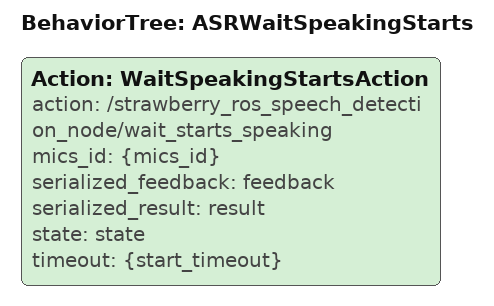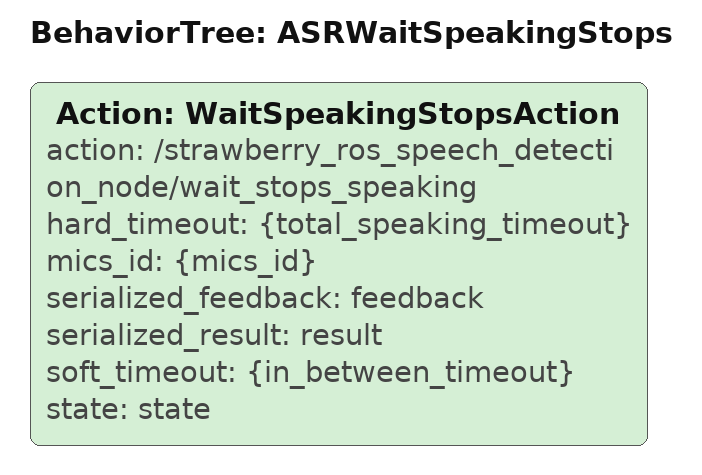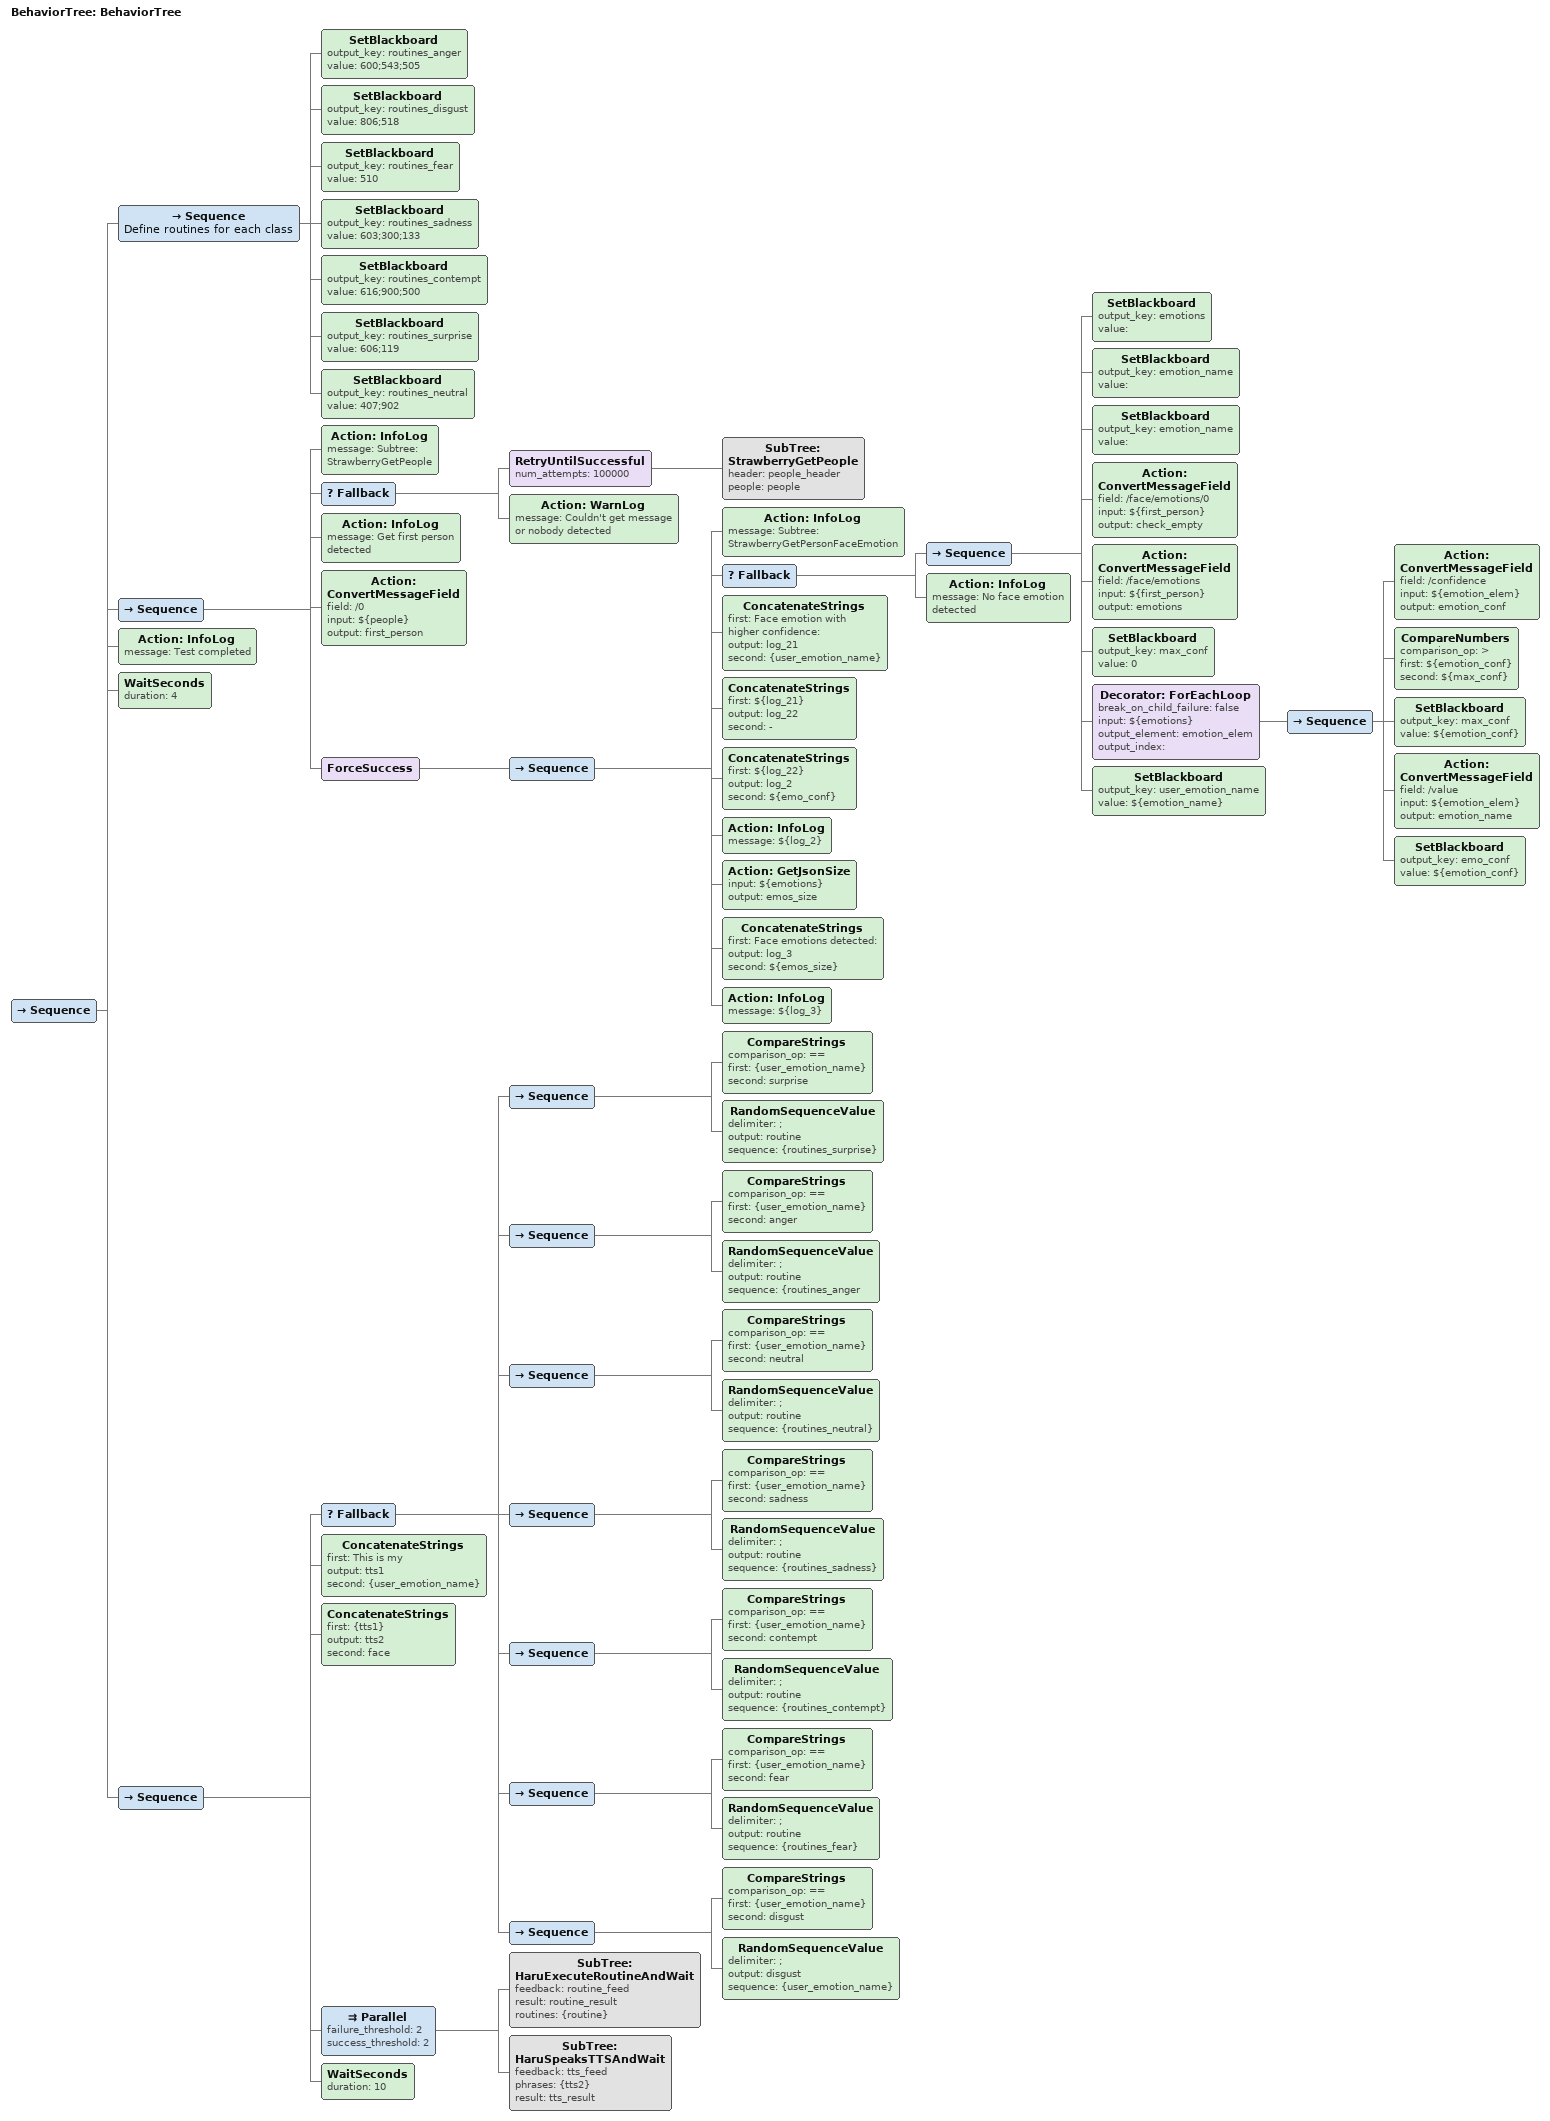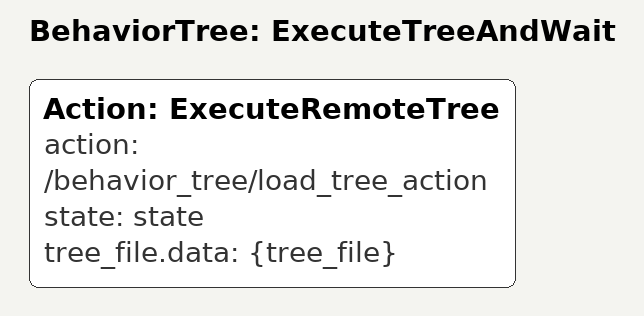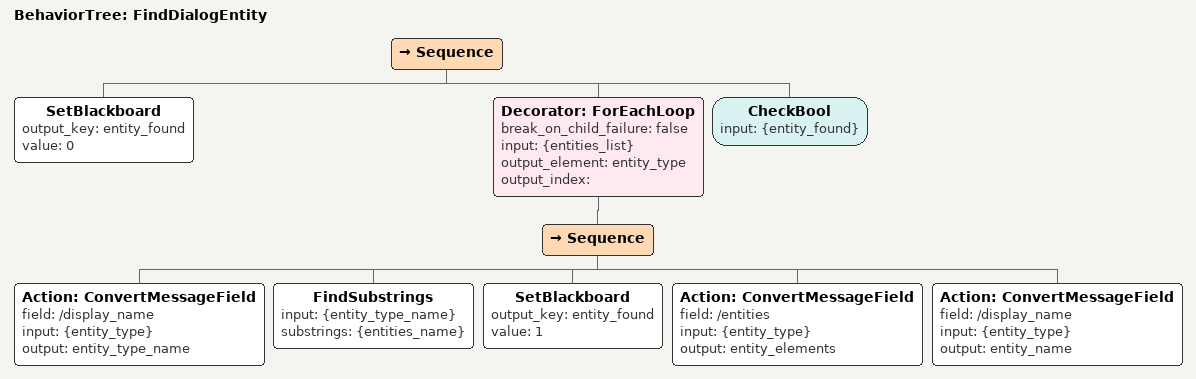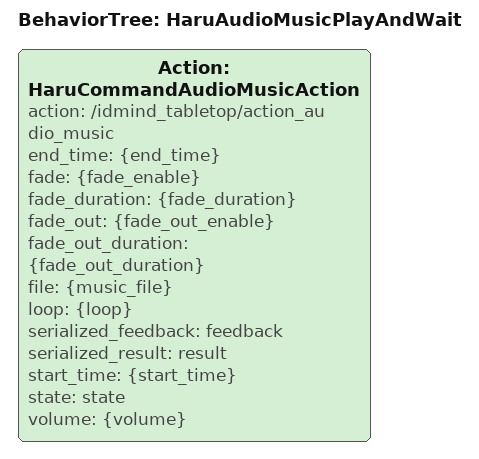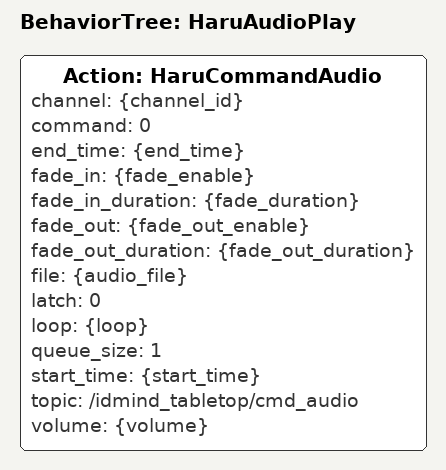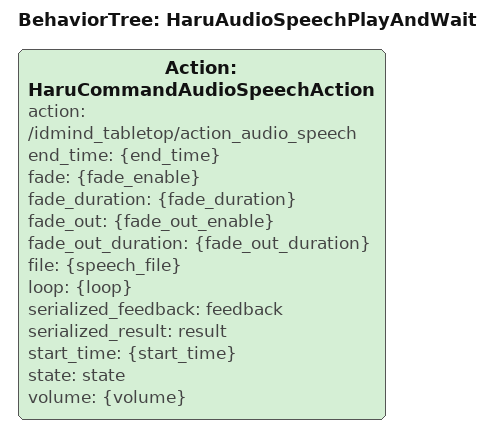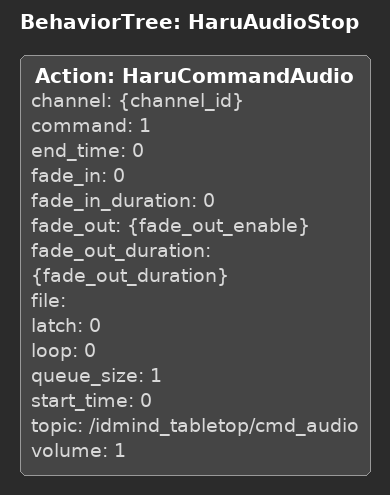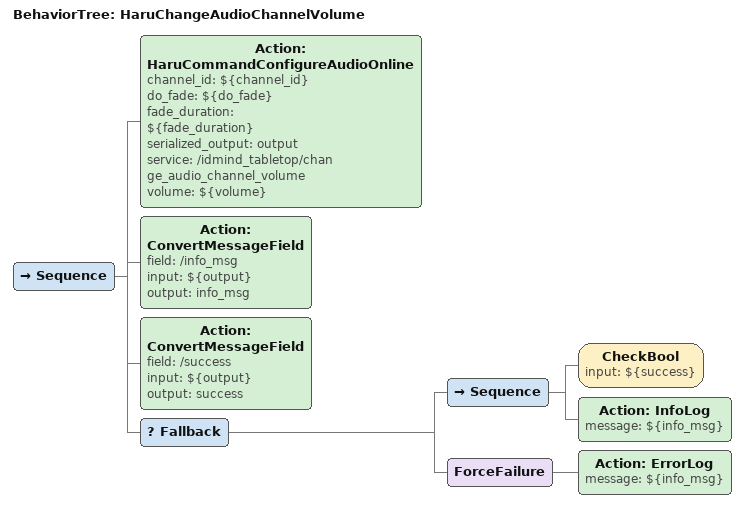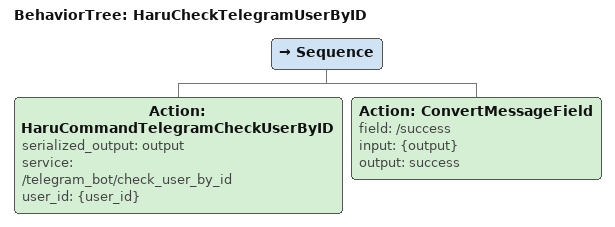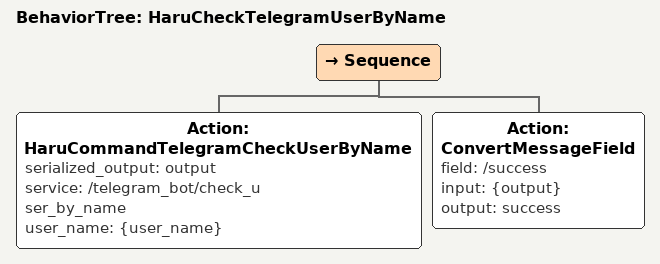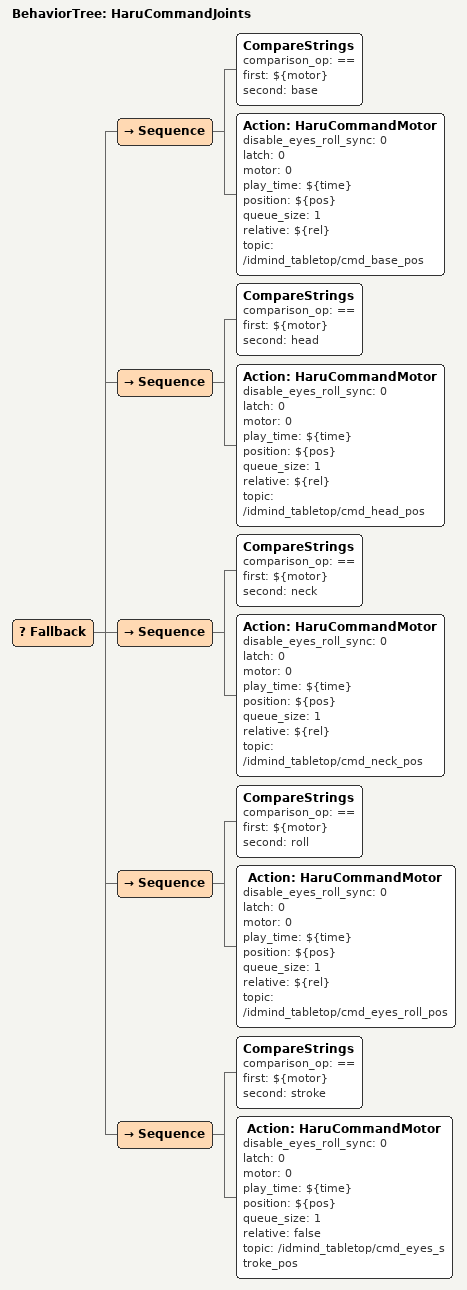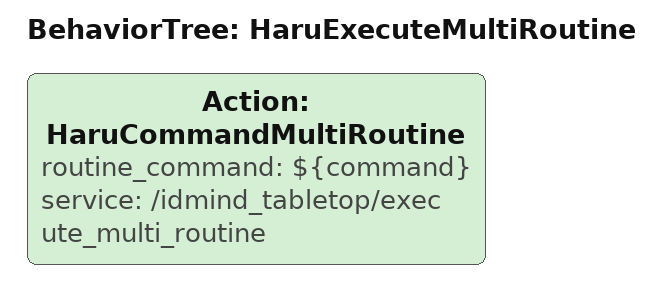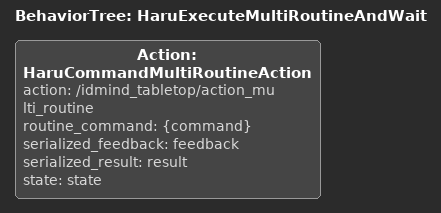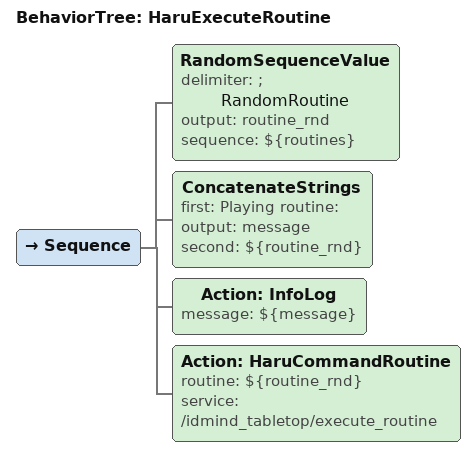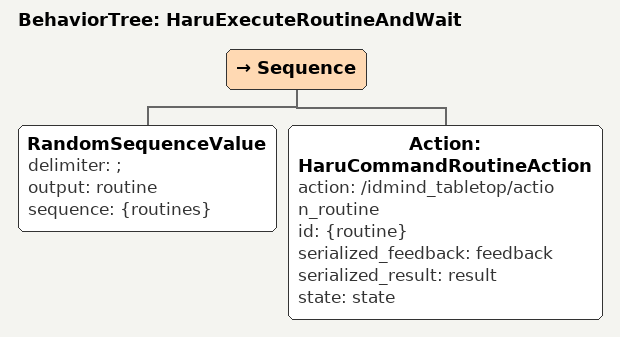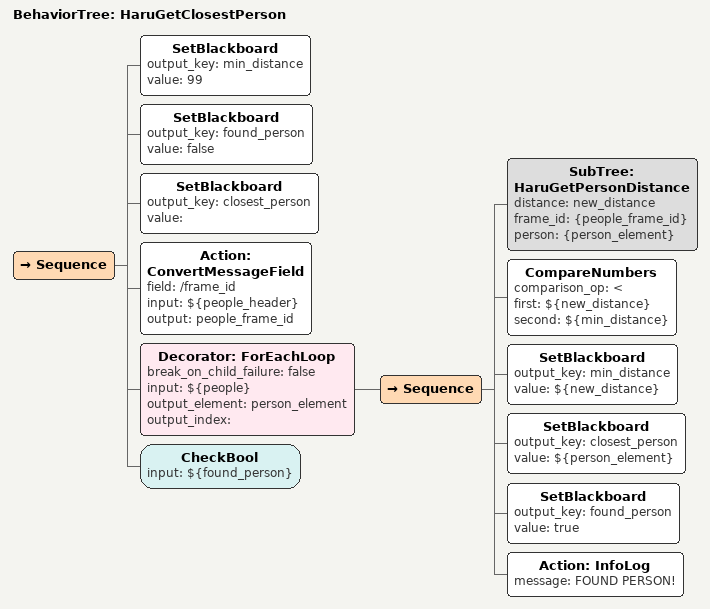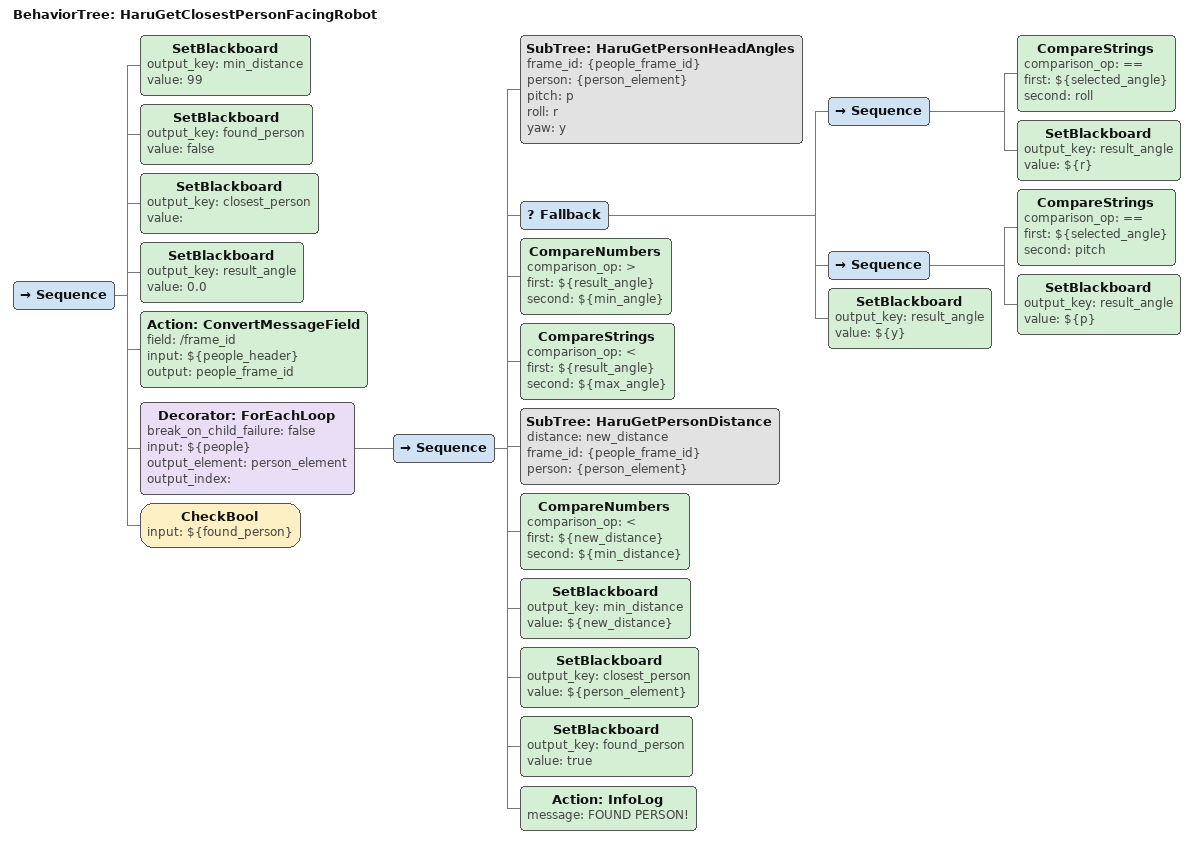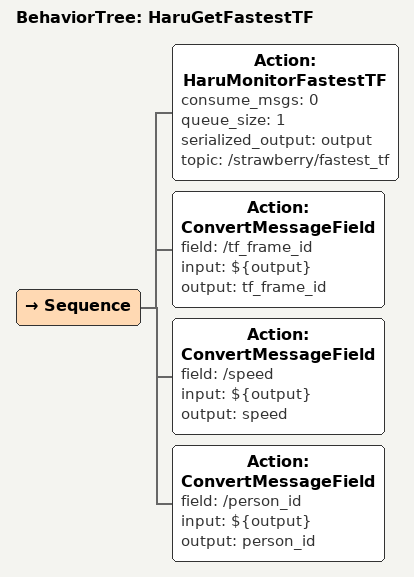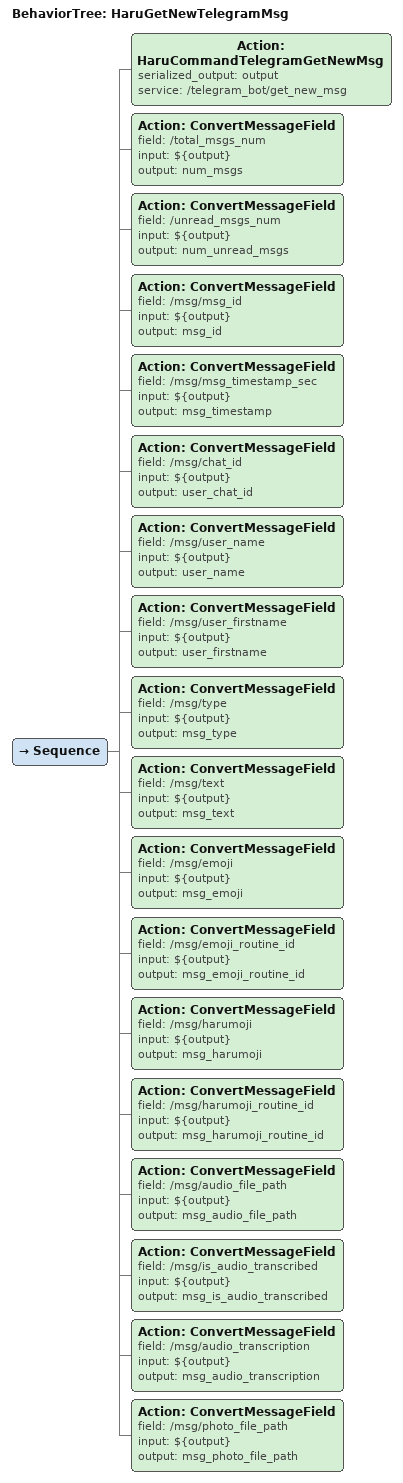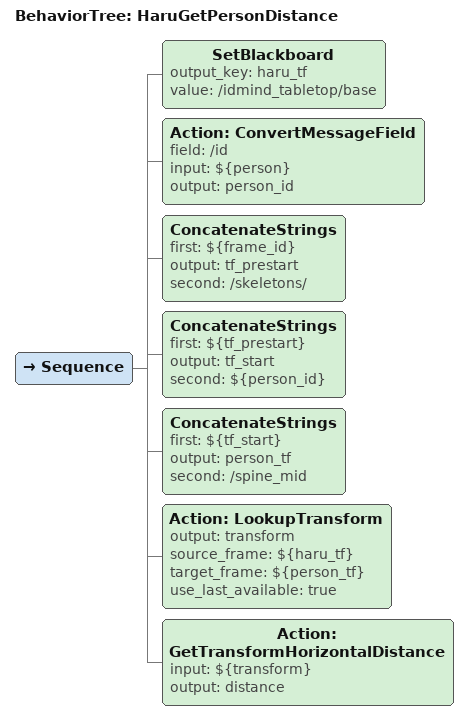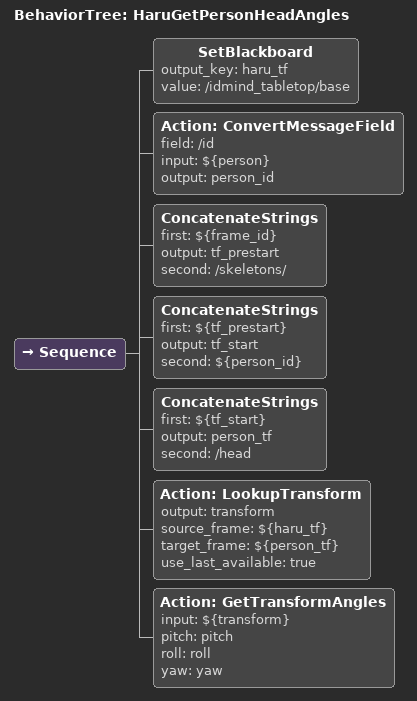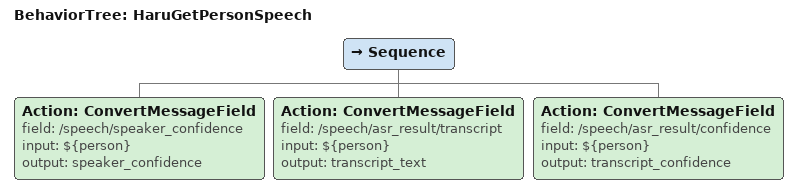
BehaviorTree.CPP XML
<BehaviorTree ID="ASRWaitSpeakingStarts">
    <Action ID="WaitSpeakingStartsAction" action="/strawberry_ros_speech_detection_node/wait_starts_speaking" mics_id="{mics_id}" serialized_feedback="feedback" serialized_result="result" state="state" timeout="{start_timeout}"/>
</BehaviorTree>

<BehaviorTree ID="ASRWaitSpeakingStops">
    <Action ID="WaitSpeakingStopsAction" action="/strawberry_ros_speech_detection_node/wait_stops_speaking" hard_timeout="{total_speaking_timeout}" mics_id="{mics_id}" serialized_feedback="feedback" serialized_result="result" soft_timeout="{in_between_timeout}" state="state"/>
</BehaviorTree>

<BehaviorTree ID="BehaviorTree">
    <Sequence>
        <Sequence name="Define routines for each class">
            <SetBlackboard output_key="routines_anger" value="600;543;505"/>
            <SetBlackboard output_key="routines_disgust" value="806;518"/>
            <SetBlackboard output_key="routines_fear" value="510"/>
            <SetBlackboard output_key="routines_sadness" value="603;300;133"/>
            <SetBlackboard output_key="routines_contempt" value="616;900;500"/>
            <SetBlackboard output_key="routines_surprise" value="606;119"/>
            <SetBlackboard output_key="routines_neutral" value="407;902"/>
        </Sequence>
        <Sequence>
            <Action ID="InfoLog" message="Subtree: StrawberryGetPeople"/>
            <Fallback>
                <RetryUntilSuccessful num_attempts="100000">
                    <SubTree ID="StrawberryGetPeople" header="people_header" people="people"/>
                </RetryUntilSuccessful>
                <Action ID="WarnLog" message="Couldn't get message or nobody detected"/>
            </Fallback>
            <Action ID="InfoLog" message="Get first person detected"/>
            <Action ID="ConvertMessageField" field="/0" input="${people}" output="first_person"/>
            <ForceSuccess>
                <Sequence>
                    <Action ID="InfoLog" message="Subtree: StrawberryGetPersonFaceEmotion"/>
                    <Fallback>
                        <Sequence>
                            <SetBlackboard output_key="emotions" value=""/>
                            <SetBlackboard output_key="emotion_name" value=""/>
                            <SetBlackboard output_key="emotion_name" value=""/>
                            <Action ID="ConvertMessageField" field="/face/emotions/0" input="${first_person}" output="check_empty"/>
                            <Action ID="ConvertMessageField" field="/face/emotions" input="${first_person}" output="emotions"/>
                            <SetBlackboard output_key="max_conf" value="0"/>
                            <Decorator ID="ForEachLoop" break_on_child_failure="false" input="${emotions}" output_element="emotion_elem" output_index="">
                                <Sequence>
                                    <Action ID="ConvertMessageField" field="/confidence" input="${emotion_elem}" output="emotion_conf"/>
                                    <CompareNumbers comparison_op=">" first="${emotion_conf}" second="${max_conf}"/>
                                    <SetBlackboard output_key="max_conf" value="${emotion_conf}"/>
                                    <Action ID="ConvertMessageField" field="/value" input="${emotion_elem}" output="emotion_name"/>
                                    <SetBlackboard output_key="emo_conf" value="${emotion_conf}"/>
                                </Sequence>
                            </Decorator>
                            <SetBlackboard output_key="user_emotion_name" value="${emotion_name}"/>
                        </Sequence>
                        <Action ID="InfoLog" message="No face emotion detected"/>
                    </Fallback>
                    <ConcatenateStrings first="Face emotion with higher confidence: " output="log_21" second="{user_emotion_name}"/>
                    <ConcatenateStrings first="${log_21}" output="log_22" second=" - "/>
                    <ConcatenateStrings first="${log_22}" output="log_2" second="${emo_conf}"/>
                    <Action ID="InfoLog" message="${log_2}"/>
                    <Action ID="GetJsonSize" input="${emotions}" output="emos_size"/>
                    <ConcatenateStrings first="Face emotions detected: " output="log_3" second="${emos_size}"/>
                    <Action ID="InfoLog" message="${log_3}"/>
                </Sequence>
            </ForceSuccess>
        </Sequence>
        <Action ID="InfoLog" message="Test completed"/>
        <WaitSeconds duration="4"/>
        <Sequence>
            <Fallback>
                <Sequence>
                    <CompareStrings comparison_op="==" first="{user_emotion_name}" second="surprise"/>
                    <RandomSequenceValue delimiter=";" output="routine" sequence="{routines_surprise}"/>
                </Sequence>
                <Sequence>
                    <CompareStrings comparison_op="==" first="{user_emotion_name}" second="anger"/>
                    <RandomSequenceValue delimiter=";" output="routine" sequence="{routines_anger"/>
                </Sequence>
                <Sequence>
                    <CompareStrings comparison_op="==" first="{user_emotion_name}" second="neutral"/>
                    <RandomSequenceValue delimiter=";" output="routine" sequence="{routines_neutral}"/>
                </Sequence>
                <Sequence>
                    <CompareStrings comparison_op="==" first="{user_emotion_name}" second="sadness"/>
                    <RandomSequenceValue delimiter=";" output="routine" sequence="{routines_sadness}"/>
                </Sequence>
                <Sequence>
                    <CompareStrings comparison_op="==" first="{user_emotion_name}" second="contempt"/>
                    <RandomSequenceValue delimiter=";" output="routine" sequence="{routines_contempt}"/>
                </Sequence>
                <Sequence>
                    <CompareStrings comparison_op="==" first="{user_emotion_name}" second="fear"/>
                    <RandomSequenceValue delimiter=";" output="routine" sequence="{routines_fear}"/>
                </Sequence>
                <Sequence>
                    <CompareStrings comparison_op="==" first="{user_emotion_name}" second="disgust"/>
                    <RandomSequenceValue delimiter=";" output="disgust" sequence="{user_emotion_name}"/>
                </Sequence>
            </Fallback>
            <ConcatenateStrings first="This is my " output="tts1" second="{user_emotion_name}"/>
            <ConcatenateStrings first="{tts1}" output="tts2" second=" face"/>
            <Parallel failure_threshold="2" success_threshold="2">
                <SubTree ID="HaruExecuteRoutineAndWait" feedback="routine_feed" result="routine_result" routines="{routine}"/>
                <SubTree ID="HaruSpeaksTTSAndWait" feedback="tts_feed" phrases="{tts2}" result="tts_result"/>
            </Parallel>
            <WaitSeconds duration="10"/>
        </Sequence>
    </Sequence>
</BehaviorTree>

<BehaviorTree ID="ExecuteTreeAndWait">
    <Action ID="ExecuteRemoteTree" action="/behavior_tree/load_tree_action" state="state" tree_file.data="{tree_file}"/>
</BehaviorTree>

<BehaviorTree ID="FindDialogEntity">
    <Sequence>
        <SetBlackboard output_key="entity_found" value="0"/>
        <Decorator ID="ForEachLoop" break_on_child_failure="false" input="{entities_list}" output_element="entity_type" output_index="">
            <Sequence>
                <Action ID="ConvertMessageField" field="/display_name" input="{entity_type}" output="entity_type_name"/>
                <FindSubstrings input="{entity_type_name}" substrings="{entities_name}"/>
                <SetBlackboard output_key="entity_found" value="1"/>
                <Action ID="ConvertMessageField" field="/entities" input="{entity_type}" output="entity_elements"/>
                <Action ID="ConvertMessageField" field="/display_name" input="{entity_type}" output="entity_name"/>
            </Sequence>
        </Decorator>
        <CheckBool input="{entity_found}"/>
    </Sequence>
</BehaviorTree>

<BehaviorTree ID="HaruAudioMusicPlayAndWait">
    <Action ID="HaruCommandAudioMusicAction" action="/idmind_tabletop/action_audio_music" end_time="{end_time}" fade="{fade_enable}" fade_duration="{fade_duration}" fade_out="{fade_out_enable}" fade_out_duration="{fade_out_duration}" file="{music_file}" loop="{loop}" serialized_feedback="feedback" serialized_result="result" start_time="{start_time}" state="state" volume="{volume}"/>
</BehaviorTree>

<BehaviorTree ID="HaruAudioPlay">
    <Action ID="HaruCommandAudio" channel="{channel_id}" command="0" end_time="{end_time}" fade_in="{fade_enable}" fade_in_duration="{fade_duration}" fade_out="{fade_out_enable}" fade_out_duration="{fade_out_duration}" file="{audio_file}" latch="0" loop="{loop}" queue_size="1" start_time="{start_time}" topic="/idmind_tabletop/cmd_audio" volume="{volume}"/>
</BehaviorTree>

<BehaviorTree ID="HaruAudioSpeechPlayAndWait">
    <Action ID="HaruCommandAudioSpeechAction" action="/idmind_tabletop/action_audio_speech" end_time="{end_time}" fade="{fade_enable}" fade_duration="{fade_duration}" fade_out="{fade_out_enable}" fade_out_duration="{fade_out_duration}" file="{speech_file}" loop="{loop}" serialized_feedback="feedback" serialized_result="result" start_time="{start_time}" state="state" volume="{volume}"/>
</BehaviorTree>

<BehaviorTree ID="HaruAudioStop">
    <Action ID="HaruCommandAudio" channel="{channel_id}" command="1" end_time="0" fade_in="0" fade_in_duration="0" fade_out="{fade_out_enable}" fade_out_duration="{fade_out_duration}" file="" latch="0" loop="0" queue_size="1" start_time="0" topic="/idmind_tabletop/cmd_audio" volume="1"/>
</BehaviorTree>

<BehaviorTree ID="HaruChangeAudioChannelVolume">
    <Sequence>
        <Action ID="HaruCommandConfigureAudioOnline" channel_id="${channel_id}" do_fade="${do_fade}" fade_duration="${fade_duration}" serialized_output="output" service="/idmind_tabletop/change_audio_channel_volume" volume="${volume}"/>
        <Action ID="ConvertMessageField" field="/info_msg" input="${output}" output="info_msg"/>
        <Action ID="ConvertMessageField" field="/success" input="${output}" output="success"/>
        <Fallback>
            <Sequence>
                <CheckBool input="${success}"/>
                <Action ID="InfoLog" message="${info_msg}"/>
            </Sequence>
            <ForceFailure>
                <Action ID="ErrorLog" message="${info_msg}"/>
            </ForceFailure>
        </Fallback>
    </Sequence>
</BehaviorTree>

<BehaviorTree ID="HaruCheckTelegramUserByID">
    <Sequence>
        <Action ID="HaruCommandTelegramCheckUserByID" serialized_output="output" service="/telegram_bot/check_user_by_id" user_id="{user_id}"/>
        <Action ID="ConvertMessageField" field="/success" input="{output}" output="success"/>
    </Sequence>
</BehaviorTree>

<BehaviorTree ID="HaruCheckTelegramUserByName">
    <Sequence>
        <Action ID="HaruCommandTelegramCheckUserByName" serialized_output="output" service="/telegram_bot/check_user_by_name" user_name="{user_name}"/>
        <Action ID="ConvertMessageField" field="/success" input="{output}" output="success"/>
    </Sequence>
</BehaviorTree>

<BehaviorTree ID="HaruCommandJoints">
    <Fallback>
        <Sequence>
            <CompareStrings comparison_op="==" first="${motor}" second="base"/>
            <Action ID="HaruCommandMotor" disable_eyes_roll_sync="0" latch="0" motor="0" play_time="${time}" position="${pos}" queue_size="1" relative="${rel}" topic="/idmind_tabletop/cmd_base_pos"/>
        </Sequence>
        <Sequence>
            <CompareStrings comparison_op="==" first="${motor}" second="head"/>
            <Action ID="HaruCommandMotor" disable_eyes_roll_sync="0" latch="0" motor="0" play_time="${time}" position="${pos}" queue_size="1" relative="${rel}" topic="/idmind_tabletop/cmd_head_pos"/>
        </Sequence>
        <Sequence>
            <CompareStrings comparison_op="==" first="${motor}" second="neck"/>
            <Action ID="HaruCommandMotor" disable_eyes_roll_sync="0" latch="0" motor="0" play_time="${time}" position="${pos}" queue_size="1" relative="${rel}" topic="/idmind_tabletop/cmd_neck_pos"/>
        </Sequence>
        <Sequence>
            <CompareStrings comparison_op="==" first="${motor}" second="roll"/>
            <Action ID="HaruCommandMotor" disable_eyes_roll_sync="0" latch="0" motor="0" play_time="${time}" position="${pos}" queue_size="1" relative="${rel}" topic="/idmind_tabletop/cmd_eyes_roll_pos"/>
        </Sequence>
        <Sequence>
            <CompareStrings comparison_op="==" first="${motor}" second="stroke"/>
            <Action ID="HaruCommandMotor" disable_eyes_roll_sync="0" latch="0" motor="0" play_time="${time}" position="${pos}" queue_size="1" relative="false" topic="/idmind_tabletop/cmd_eyes_stroke_pos"/>
        </Sequence>
    </Fallback>
</BehaviorTree>

<BehaviorTree ID="HaruExecuteMultiRoutine">
    <Action ID="HaruCommandMultiRoutine" routine_command="${command}" service="/idmind_tabletop/execute_multi_routine"/>
</BehaviorTree>

<BehaviorTree ID="HaruExecuteMultiRoutineAndWait">
    <Action ID="HaruCommandMultiRoutineAction" action="/idmind_tabletop/action_multi_routine" routine_command="{command}" serialized_feedback="feedback" serialized_result="result" state="state"/>
</BehaviorTree>

<BehaviorTree ID="HaruExecuteRoutine">
    <Sequence>
        <RandomSequenceValue delimiter=";" name="RandomRoutine" output="routine_rnd" sequence="${routines}"/>
        <ConcatenateStrings first="Playing routine: " output="message" second="${routine_rnd}"/>
        <Action ID="InfoLog" message="${message}"/>
        <Action ID="HaruCommandRoutine" routine="${routine_rnd}" service="/idmind_tabletop/execute_routine"/>
    </Sequence>
</BehaviorTree>

<BehaviorTree ID="HaruExecuteRoutineAndWait">
    <Sequence>
        <RandomSequenceValue delimiter=";" output="routine" sequence="{routines}"/>
        <Action ID="HaruCommandRoutineAction" action="/idmind_tabletop/action_routine" id="{routine}" serialized_feedback="feedback" serialized_result="result" state="state"/>
    </Sequence>
</BehaviorTree>

<BehaviorTree ID="HaruGetClosestPerson">
    <Sequence>
        <SetBlackboard output_key="min_distance" value="99"/>
        <SetBlackboard output_key="found_person" value="false"/>
        <SetBlackboard output_key="closest_person" value=""/>
        <Action ID="ConvertMessageField" field="/frame_id" input="${people_header}" output="people_frame_id"/>
        <Decorator ID="ForEachLoop" break_on_child_failure="false" input="${people}" output_element="person_element" output_index="">
            <Sequence>
                <SubTree ID="HaruGetPersonDistance" distance="new_distance" frame_id="{people_frame_id}" person="{person_element}"/>
                <CompareNumbers comparison_op="&lt;" first="${new_distance}" second="${min_distance}"/>
                <SetBlackboard output_key="min_distance" value="${new_distance}"/>
                <SetBlackboard output_key="closest_person" value="${person_element}"/>
                <SetBlackboard output_key="found_person" value="true"/>
                <Action ID="InfoLog" message="FOUND PERSON!"/>
            </Sequence>
        </Decorator>
        <CheckBool input="${found_person}"/>
    </Sequence>
</BehaviorTree>

<BehaviorTree ID="HaruGetClosestPersonFacingRobot">
    <Sequence>
        <SetBlackboard output_key="min_distance" value="99"/>
        <SetBlackboard output_key="found_person" value="false"/>
        <SetBlackboard output_key="closest_person" value=""/>
        <SetBlackboard output_key="result_angle" value="0.0"/>
        <Action ID="ConvertMessageField" field="/frame_id" input="${people_header}" output="people_frame_id"/>
        <Decorator ID="ForEachLoop" break_on_child_failure="false" input="${people}" output_element="person_element" output_index="">
            <Sequence>
                <SubTree ID="HaruGetPersonHeadAngles" frame_id="{people_frame_id}" person="{person_element}" pitch="p" roll="r" yaw="y"/>
                <Fallback>
                    <Sequence>
                        <CompareStrings comparison_op="==" first="${selected_angle}" second="roll"/>
                        <SetBlackboard output_key="result_angle" value="${r}"/>
                    </Sequence>
                    <Sequence>
                        <CompareStrings comparison_op="==" first="${selected_angle}" second="pitch"/>
                        <SetBlackboard output_key="result_angle" value="${p}"/>
                    </Sequence>
                    <SetBlackboard output_key="result_angle" value="${y}"/>
                </Fallback>
                <CompareNumbers comparison_op=">" first="${result_angle}" second="${min_angle}"/>
                <CompareStrings comparison_op="&lt;" first="${result_angle}" second="${max_angle}"/>
                <SubTree ID="HaruGetPersonDistance" distance="new_distance" frame_id="{people_frame_id}" person="{person_element}"/>
                <CompareNumbers comparison_op="&lt;" first="${new_distance}" second="${min_distance}"/>
                <SetBlackboard output_key="min_distance" value="${new_distance}"/>
                <SetBlackboard output_key="closest_person" value="${person_element}"/>
                <SetBlackboard output_key="found_person" value="true"/>
                <Action ID="InfoLog" message="FOUND PERSON!"/>
            </Sequence>
        </Decorator>
        <CheckBool input="${found_person}"/>
    </Sequence>
</BehaviorTree>

<BehaviorTree ID="HaruGetFastestTF">
    <Sequence>
        <Action ID="HaruMonitorFastestTF" consume_msgs="0" queue_size="1" serialized_output="output" topic="/strawberry/fastest_tf"/>
        <Action ID="ConvertMessageField" field="/tf_frame_id" input="${output}" output="tf_frame_id"/>
        <Action ID="ConvertMessageField" field="/speed" input="${output}" output="speed"/>
        <Action ID="ConvertMessageField" field="/person_id" input="${output}" output="person_id"/>
    </Sequence>
</BehaviorTree>

<BehaviorTree ID="HaruGetNewTelegramMsg">
    <Sequence>
        <Action ID="HaruCommandTelegramGetNewMsg" serialized_output="output" service="/telegram_bot/get_new_msg"/>
        <Action ID="ConvertMessageField" field="/total_msgs_num" input="${output}" output="num_msgs"/>
        <Action ID="ConvertMessageField" field="/unread_msgs_num" input="${output}" output="num_unread_msgs"/>
        <Action ID="ConvertMessageField" field="/msg/msg_id" input="${output}" output="msg_id"/>
        <Action ID="ConvertMessageField" field="/msg/msg_timestamp_sec" input="${output}" output="msg_timestamp"/>
        <Action ID="ConvertMessageField" field="/msg/chat_id" input="${output}" output="user_chat_id"/>
        <Action ID="ConvertMessageField" field="/msg/user_name" input="${output}" output="user_name"/>
        <Action ID="ConvertMessageField" field="/msg/user_firstname" input="${output}" output="user_firstname"/>
        <Action ID="ConvertMessageField" field="/msg/type" input="${output}" output="msg_type"/>
        <Action ID="ConvertMessageField" field="/msg/text" input="${output}" output="msg_text"/>
        <Action ID="ConvertMessageField" field="/msg/emoji" input="${output}" output="msg_emoji"/>
        <Action ID="ConvertMessageField" field="/msg/emoji_routine_id" input="${output}" output="msg_emoji_routine_id"/>
        <Action ID="ConvertMessageField" field="/msg/harumoji" input="${output}" output="msg_harumoji"/>
        <Action ID="ConvertMessageField" field="/msg/harumoji_routine_id" input="${output}" output="msg_harumoji_routine_id"/>
        <Action ID="ConvertMessageField" field="/msg/audio_file_path" input="${output}" output="msg_audio_file_path"/>
        <Action ID="ConvertMessageField" field="/msg/is_audio_transcribed" input="${output}" output="msg_is_audio_transcribed"/>
        <Action ID="ConvertMessageField" field="/msg/audio_transcription" input="${output}" output="msg_audio_transcription"/>
        <Action ID="ConvertMessageField" field="/msg/photo_file_path" input="${output}" output="msg_photo_file_path"/>
    </Sequence>
</BehaviorTree>

<BehaviorTree ID="HaruGetPersonDistance">
    <Sequence>
        <SetBlackboard output_key="haru_tf" value="/idmind_tabletop/base"/>
        <Action ID="ConvertMessageField" field="/id" input="${person}" output="person_id"/>
        <ConcatenateStrings first="${frame_id}" output="tf_prestart" second="/skeletons/"/>
        <ConcatenateStrings first="${tf_prestart}" output="tf_start" second="${person_id}"/>
        <ConcatenateStrings first="${tf_start}" output="person_tf" second="/spine_mid"/>
        <Action ID="LookupTransform" output="transform" source_frame="${haru_tf}" target_frame="${person_tf}" use_last_available="true"/>
        <Action ID="GetTransformHorizontalDistance" input="${transform}" output="distance"/>
    </Sequence>
</BehaviorTree>

<BehaviorTree ID="HaruGetPersonHeadAngles">
    <Sequence>
        <SetBlackboard output_key="haru_tf" value="/idmind_tabletop/base"/>
        <Action ID="ConvertMessageField" field="/id" input="${person}" output="person_id"/>
        <ConcatenateStrings first="${frame_id}" output="tf_prestart" second="/skeletons/"/>
        <ConcatenateStrings first="${tf_prestart}" output="tf_start" second="${person_id}"/>
        <ConcatenateStrings first="${tf_start}" output="person_tf" second="/head"/>
        <Action ID="LookupTransform" output="transform" source_frame="${haru_tf}" target_frame="${person_tf}" use_last_available="true"/>
        <Action ID="GetTransformAngles" input="${transform}" pitch="pitch" roll="roll" yaw="yaw"/>
    </Sequence>
</BehaviorTree>

<BehaviorTree ID="HaruGetPersonSpeech">
    <Sequence>
        <Action ID="ConvertMessageField" field="/speech/speaker_confidence" input="${person}" output="speaker_confidence"/>
        <Action ID="ConvertMessageField" field="/speech/asr_result/transcript" input="${person}" output="transcript_text"/>
        <Action ID="ConvertMessageField" field="/speech/asr_result/confidence" input="${person}" output="transcript_confidence"/>
    </Sequence>
</BehaviorTree>
